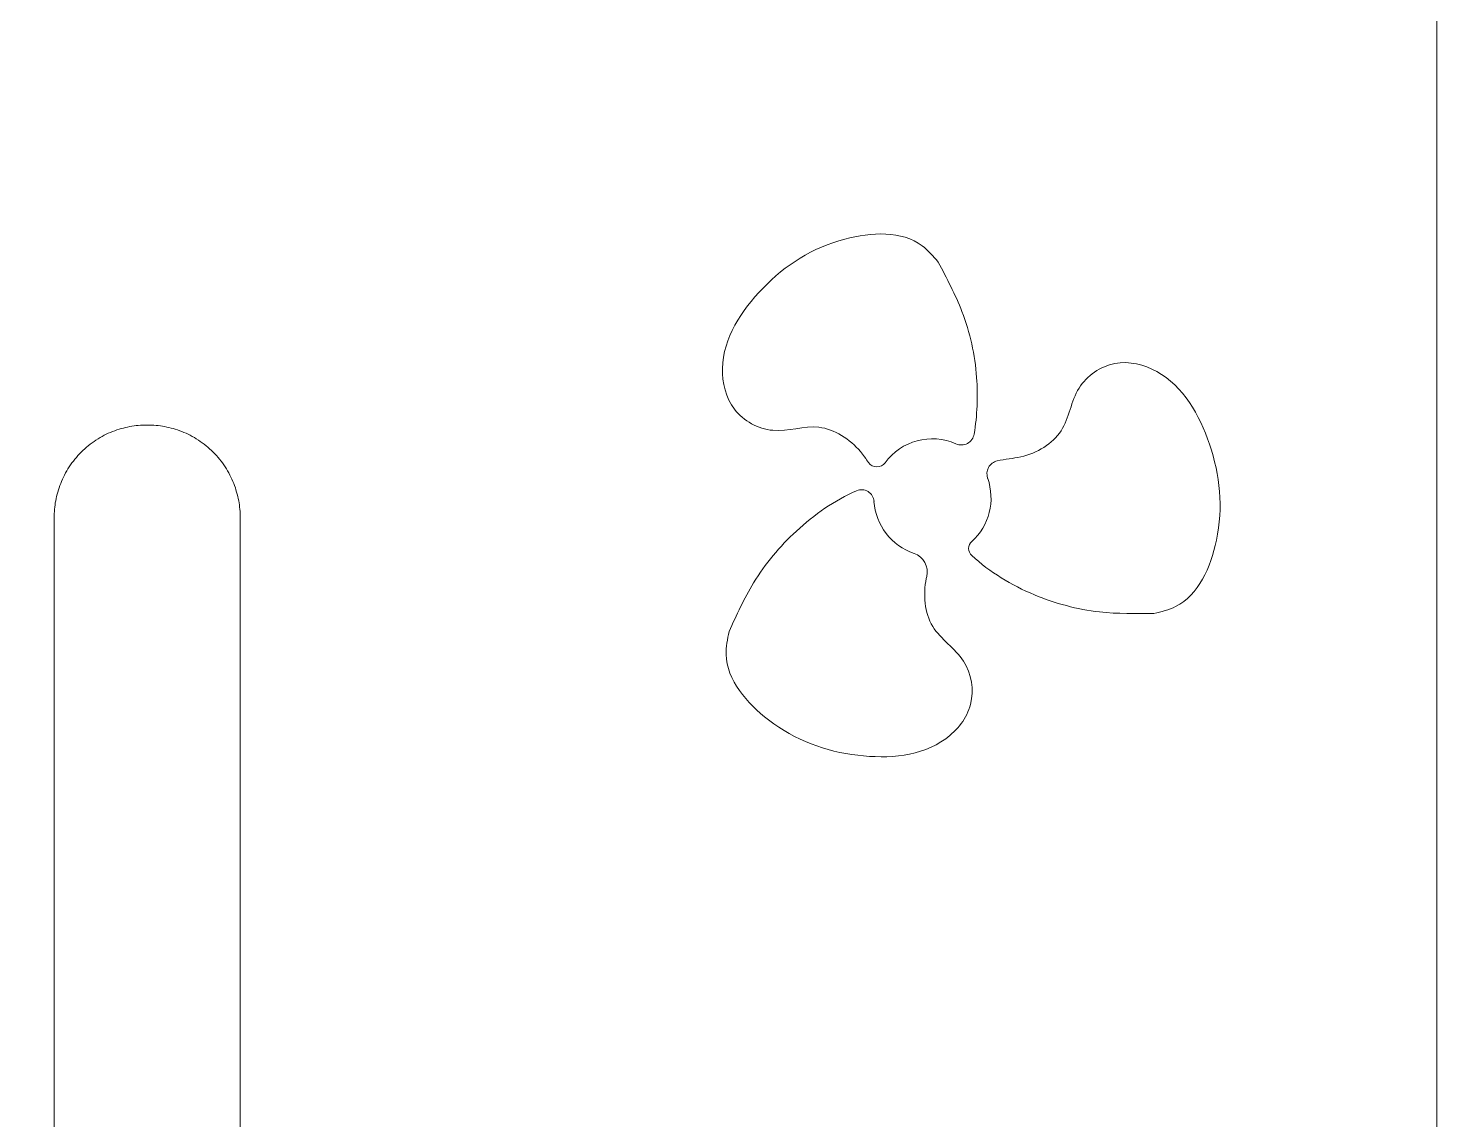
# Model space of a CAD drawing. Header units: metres. Extents: x -2538 to 7610, y -1082 to -498.
# Drawn here: x 1658.1 to 1810.5, y -963.8 to -845.8 of the extents above; entities that cross this region are included whole.
import ezdxf

# ---------------------------------------------------------------- set-up
doc = ezdxf.new("R2010")
doc.units = ezdxf.units.M
doc.linetypes.add('AUSGEZOGEN', pattern=[0])
doc.layers.add('Standard', color=7, linetype='AUSGEZOGEN', lineweight=25)

# ---------------------------------------------------------------- blocks, each defined once
blk = doc.blocks.new('COMPLEXOBJECT_60')
at = {"layer": 'Standard', "color": 7, "linetype": 'AUSGEZOGEN', "lineweight": 13}
for centre, major_axis, start_param, end_param in [((1763.27, -894), (-0.62, 1.31), 6.063983, 7.747492), ((1755.94, -896.56), (-2.73, 5.76), 3.431753, 4.605899), ((1760.87, -902.06), (-0.44, 0.927), 0.29016, 1.960733)]:
    blk.add_ellipse(centre, major_axis=major_axis, ratio=0.99288, start_param=start_param, end_param=end_param, dxfattribs=at)
for points, start_tangent, end_tangent in [([(1762.95, -892.58), (1765.51, -892.14), (1769.86, -889.32), (1771.8, -884.71), (1775.68, -882.05), (1780.19, -882.92), (1785.9, -890.78), (1786.65, -901.17), (1782.24, -908.33), (1779.9, -909.09)], (0.000976, 0.00022), (-0.000971, -0.000239)), ([(1779.9, -909.09), (1774, -908.91), (1766.96, -907.06), (1760.19, -902.82)], (-0.001, -0.000008), (-0.000738, 0.000675))]:
    blk.add_spline(points, degree=3, dxfattribs=dict(at, start_tangent=start_tangent, end_tangent=end_tangent))
blk = doc.blocks.new('COMPLEXOBJECT_61')
at = {"layer": 'Standard', "color": 7, "linetype": 'AUSGEZOGEN', "lineweight": 13}
for centre, major_axis, start_param, end_param in [((1748.28, -897.05), (-0.58, 1.22), 4.336194, 6.247926), ((1755.94, -896.56), (-2.73, 5.76), 1.194602, 2.376013), ((1753.29, -904.58), (-0.9, 1.9), 4.03076, 5.517605)]:
    blk.add_ellipse(centre, major_axis=major_axis, ratio=0.99288, start_param=start_param, end_param=end_param, dxfattribs=at)
for points, start_tangent, end_tangent in [([(1733.94, -911.05), (1736.59, -905.77), (1741.22, -900.18), (1747.74, -895.81)], (0.000413, 0.000911), (0.000918, 0.000396)), ([(1755.32, -905.08), (1755.27, -905.31), (1755.97, -910.48), (1759.3, -914.24), (1760.06, -918.91), (1757.37, -922.63), (1747.88, -924.42), (1738.22, -920.6), (1733.63, -913.51), (1733.94, -911.05)], (-0.000233, -0.000973), (0.000194, 0.000981))]:
    blk.add_spline(points, degree=3, dxfattribs=dict(at, start_tangent=start_tangent, end_tangent=end_tangent))
blk = doc.blocks.new('COMPLEXOBJECT_62')
at = {"layer": 'Standard', "color": 7, "linetype": 'AUSGEZOGEN', "lineweight": 13}
for centre, major_axis, start_param, end_param in [((1755.94, -896.56), (-2.73, 5.76), 5.424284, 6.778593), ((1759.05, -889.44), (-0.61, 1.29), 2.282692, 4.103172), ((1749.93, -892.13), (-0.474, 0.999), 1.74922, 3.637)]:
    blk.add_ellipse(centre, major_axis=major_axis, ratio=0.99288, start_param=start_param, end_param=end_param, dxfattribs=at)
for points, start_tangent, end_tangent in [([(1749.04, -892.76), (1748.15, -891.58), (1743.65, -888.95), (1738.67, -889.28), (1734.53, -887), (1733.23, -882.58), (1737.58, -873.93), (1746.46, -868.6), (1754.83, -869.33), (1756.57, -871.09)], (-0.000579, 0.000815), (0.000653, -0.000757)), ([(1756.57, -871.09), (1759.13, -876.44), (1760.72, -883.57), (1760.45, -889.68)], (0.000464, -0.000886), (-0.000162, -0.000987))]:
    blk.add_spline(points, degree=3, dxfattribs=dict(at, start_tangent=start_tangent, end_tangent=end_tangent))

msp = doc.modelspace()

# ---------------------------------------------------------------- linework, layer by layer
at = {"layer": 'Standard', "color": 7, "linetype": 'AUSGEZOGEN', "lineweight": 13}
msp.add_lwpolyline([(1248.49, -1081.87), (1810.49, -1081.87), (1810.49, -519.87), (1248.49, -519.87), (1248.49, -1081.87)], close=True, dxfattribs=at)
msp.add_lwpolyline([(1681.08, -985.82), (1681.08, -898.71), (1681.08, -898.48), (1681.07, -898.26), (1681.06, -898.04), (1681.04, -897.81), (1681.01, -897.58), (1680.99, -897.35), (1680.95, -897.12), (1680.91, -896.89), (1680.87, -896.65), (1680.81, -896.42), (1680.76, -896.19), (1680.69, -895.96), (1680.62, -895.72), (1680.55, -895.49), (1680.46, -895.26), (1680.38, -895.03), (1680.28, -894.8), (1680.18, -894.57), (1680.07, -894.34), (1679.96, -894.11), (1679.84, -893.89), (1679.72, -893.67), (1679.59, -893.45), (1679.45, -893.23), (1679.31, -893.02), (1679.16, -892.81), (1679, -892.61), (1678.84, -892.4), (1678.68, -892.21), (1678.51, -892.01), (1678.33, -891.82), (1678.15, -891.64), (1677.96, -891.46), (1677.77, -891.28), (1677.58, -891.11), (1677.38, -890.94), (1677.18, -890.78), (1676.97, -890.63), (1676.76, -890.48), (1676.55, -890.34), (1676.33, -890.2), (1676.12, -890.07), (1675.89, -889.94), (1675.67, -889.82), (1675.45, -889.71), (1675.22, -889.6), (1674.99, -889.5), (1674.76, -889.41), (1674.53, -889.32), (1674.3, -889.24), (1674.06, -889.16), (1673.83, -889.09), (1673.6, -889.03), (1673.36, -888.97), (1673.13, -888.92), (1672.9, -888.87), (1672.67, -888.83), (1672.44, -888.8), (1672.21, -888.77), (1671.98, -888.75), (1671.75, -888.73), (1671.52, -888.72), (1671.3, -888.71), (1671.08, -888.71), (1670.95, -888.71), (1670.73, -888.71), (1670.51, -888.72), (1670.28, -888.73), (1670.05, -888.75), (1669.83, -888.77), (1669.6, -888.8), (1669.37, -888.83), (1669.13, -888.87), (1668.9, -888.92), (1668.67, -888.97), (1668.44, -889.03), (1668.2, -889.09), (1667.97, -889.16), (1667.74, -889.24), (1667.5, -889.32), (1667.27, -889.41), (1667.04, -889.5), (1666.81, -889.6), (1666.59, -889.71), (1666.36, -889.82), (1666.14, -889.94), (1665.92, -890.07), (1665.7, -890.2), (1665.48, -890.34), (1665.27, -890.48), (1665.06, -890.63), (1664.85, -890.78), (1664.65, -890.94), (1664.45, -891.11), (1664.26, -891.28), (1664.07, -891.46), (1663.88, -891.64), (1663.7, -891.82), (1663.53, -892.01), (1663.36, -892.21), (1663.19, -892.4), (1663.03, -892.61), (1662.88, -892.81), (1662.73, -893.02), (1662.58, -893.23), (1662.45, -893.45), (1662.31, -893.67), (1662.19, -893.89), (1662.07, -894.11), (1661.96, -894.34), (1661.85, -894.57), (1661.75, -894.8), (1661.66, -895.03), (1661.57, -895.26), (1661.49, -895.49), (1661.41, -895.72), (1661.34, -895.96), (1661.28, -896.19), (1661.22, -896.42), (1661.17, -896.65), (1661.12, -896.89), (1661.08, -897.12), (1661.05, -897.35), (1661.02, -897.58), (1660.99, -897.81), (1660.98, -898.04), (1660.96, -898.26), (1660.96, -898.48), (1660.95, -898.71), (1660.95, -985.82)], dxfattribs=at)

# ---------------------------------------------------------------- block references
for name in ['COMPLEXOBJECT_62', 'COMPLEXOBJECT_60', 'COMPLEXOBJECT_61']:
    msp.add_blockref(name, (0, 0), dxfattribs=at)

doc.saveas('drawing.dxf')
